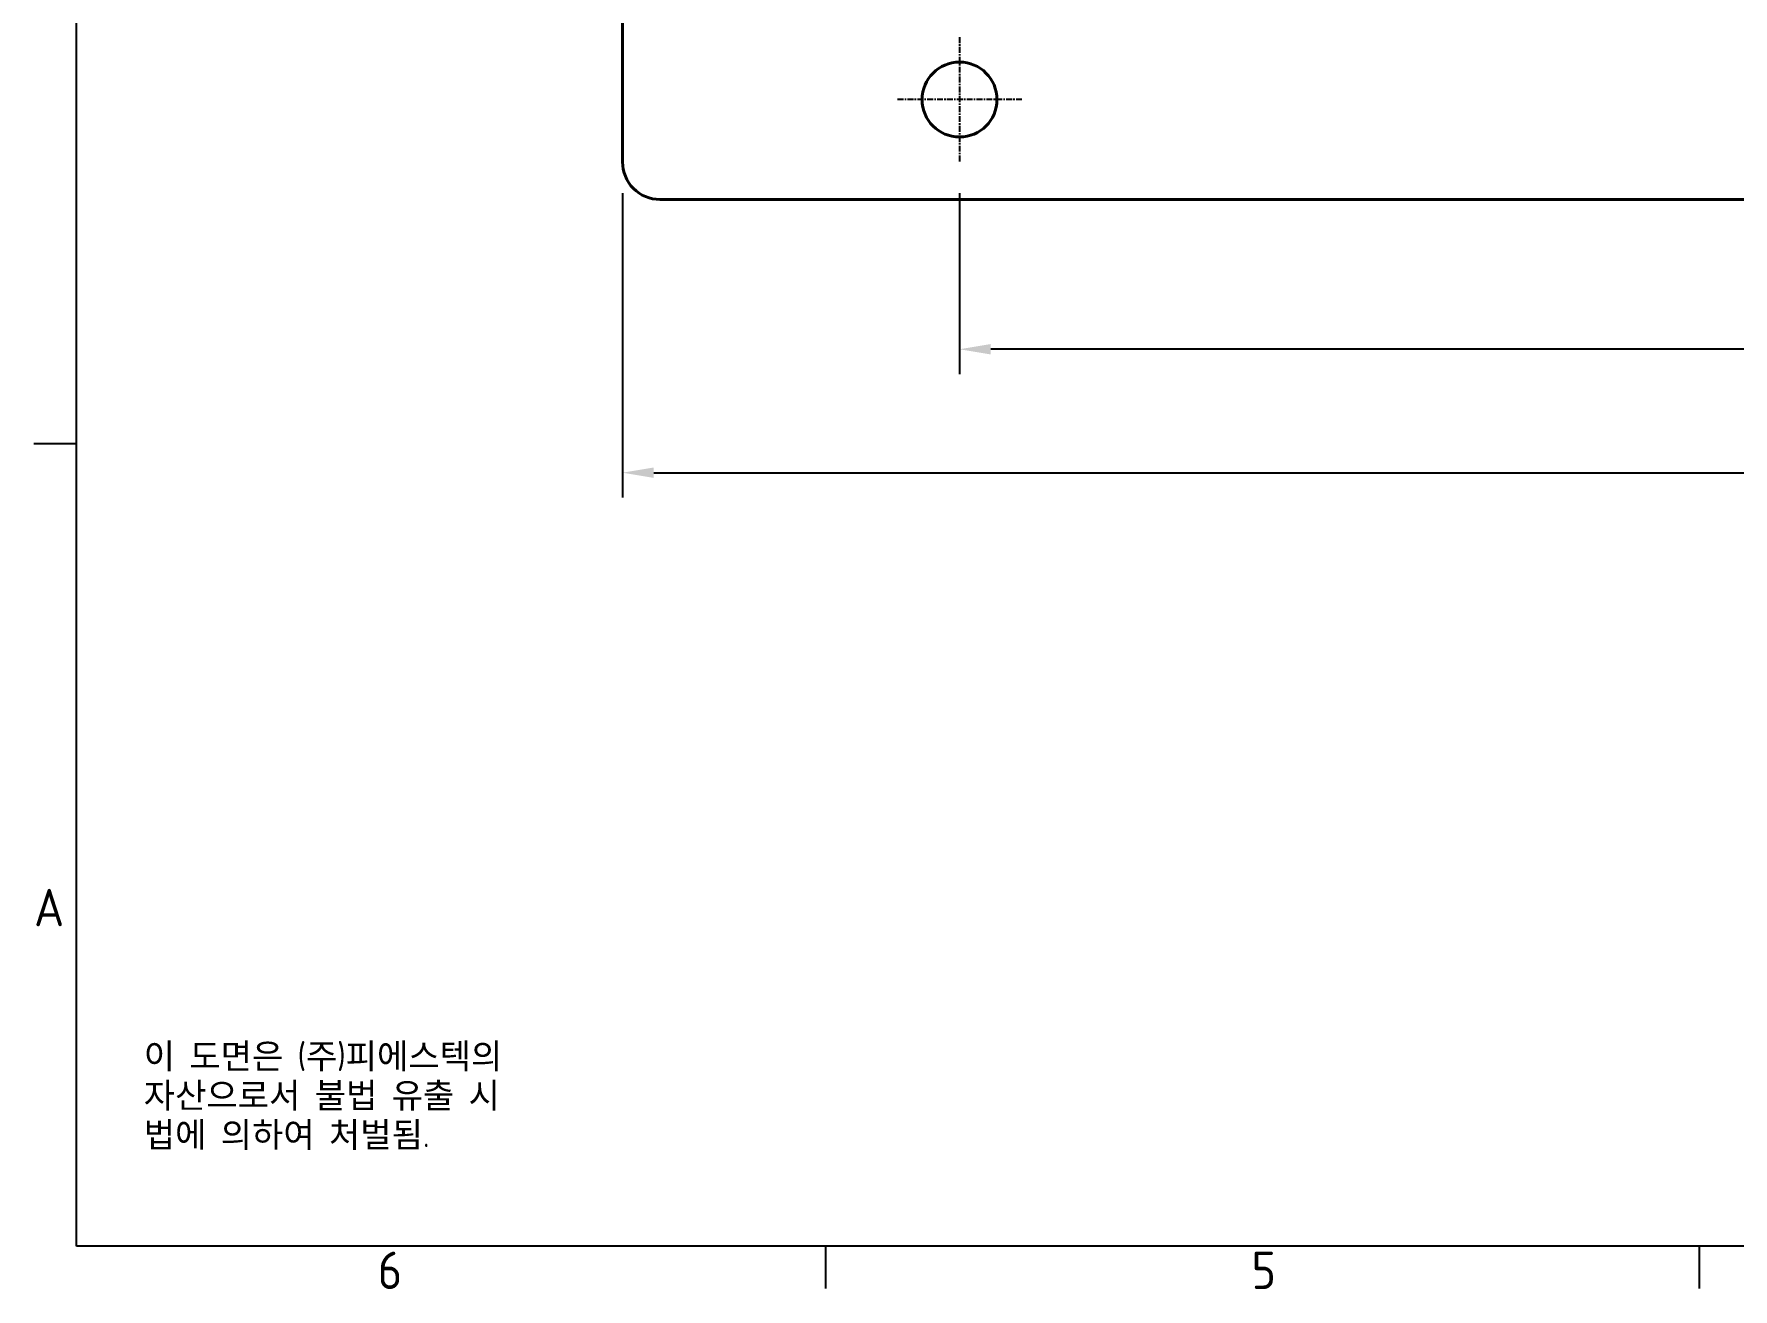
# Model space of a CAD drawing. Header units: millimetres. Extents: x 0 to 420, y 0 to 297.
# Drawn here: x 6.6 to 142.7, y 6.6 to 107.1 of the extents above; entities that cross this region are included whole.
import ezdxf

# ---------------------------------------------------------------- set-up
doc = ezdxf.new("R2010")
doc.units = ezdxf.units.MM
doc.linetypes.add('CHAIN', pattern=[0.7087, 0.4724, -0.0591, 0.1181, -0.0591])
doc.layers.get('0').update_dxf_attribs({"color": 3, "lineweight": 25, "true_color": 0x00ff00})
for name, color, linetype, lineweight, true_color in [('가시적인 것(ISO)', 3, 'Continuous', 40, 0x00ff00), ('기호(ISO)', 5, 'Continuous', 25, 0x0000ff), ('중심 표식(ISO)', 1, 'Continuous', 25, 0xff0000), ('치수(ISO)', 2, 'Continuous', 25, 0xffff00)]:
    doc.layers.add(name, color=color, linetype=linetype, lineweight=lineweight, true_color=true_color)
doc.layers.add('경계(ISO)', color=7, linetype='Continuous', lineweight=25)
doc.styles.add('문자 텍스트_PSTEK_POSCO', font='isocp.shx')
doc.styles.add('치수 텍스트_PSTEK_POSCO', font='isocp.shx')
doc.dimstyles.new('치수_PSTEK_POSCO', dxfattribs={"dimtxt": 3.5, "dimasz": 2.5, "dimexe": 2, "dimexo": 2.5, "dimgap": 1, "dimtad": 1, "dimrnd": 1e-08, "dimdsep": 46, "dimtxsty": '치수 텍스트_PSTEK_POSCO', "dimcen": 0.09, "dimdle": 10, "dimclrd": 7, "dimclre": 7, "dimclrt": 2, "dimadec": 1, "dimazin": 2, "dimtfac": 1, "dimtmove": 0, "dimatfit": 3, "dimfxl": 1, "dimtolj": 1, "dimlwd": -1, "dimlwe": -1, "dimarcsym": 0})

# ---------------------------------------------------------------- blocks, each defined once
blk = doc.blocks.new('경계 Default Border')
at = {"layer": '경계(ISO)'}
for p, q in [((10, 74.25000190734863), (6.599999666213989, 74.25000190734863)), ((70, 10), (70, 6.599999666213989)), ((140, 10), (140, 6.599999666213989))]:
    blk.add_line(p, q, dxfattribs=at)
at = {"layer": '경계(ISO)', "flags": 128}
blk.add_lwpolyline([(10, 10), (10, 287.0000076293945), (410, 287.0000076293945), (410, 10), (10, 10)], dxfattribs=at)
at = {"layer": '경계(ISO)', "color": 2, "true_color": 0xffff00, "char_height": 3.00000011920929, "attachment_point": 7, "style": '문자 텍스트_PSTEK_POSCO'}
for s, insert in [('A', (6.59999988079071, 35.61784856929444)), ('6', (34.14453946055966, 6.57139439638704)), ('5', (104.1445394605597, 6.57139439638704))]:
    blk.add_mtext(s, dxfattribs=dict(at, insert=insert))
blk = doc.blocks.new('*D23')
at = {"layer": 'Defpoints', "color": 0, "transparency": 16777216}
for p in [(53.74918151474994, 96.83768941475451), (247.7491815147499, 96.83768941475455), (247.7491815147499, 71.95225707877789)]:
    blk.add_point(p, dxfattribs=at)
at = {"layer": '치수(ISO)', "color": 7, "transparency": 16777216}
for p, q in [((53.74918151474994, 94.33768941475451), (53.74918151474994, 69.95225707877789)), ((247.7491815147499, 94.33768941475455), (247.7491815147499, 69.95225707877789)), ((56.24918151474994, 71.95225707877789), (245.2491815147499, 71.95225707877789))]:
    blk.add_line(p, q, dxfattribs=at)
for points in [[(56.24918151474994, 72.36892374544456), (56.24918151474994, 71.53559041211122), (53.74918151474994, 71.95225707877789)], [(245.2491815147499, 72.36892374544456), (245.2491815147499, 71.53559041211122), (247.7491815147499, 71.95225707877789)]]:
    blk.add_solid(points, dxfattribs=at)
at = {"layer": '치수(ISO)', "color": 2, "transparency": 16777216, "insert": (147.768066436385, 74.70225707877789), "char_height": 3.5, "attachment_point": 4, "style": '치수 텍스트_PSTEK_POSCO'}
blk.add_mtext('\\A1;194', dxfattribs=at)
blk = doc.blocks.new('*D26')
at = {"layer": 'Defpoints', "color": 0, "transparency": 16777216}
for p in [(80.74918151474995, 96.83768941475452), (220.74918151475, 96.83768941475452), (80.74918151474995, 81.83768941475452)]:
    blk.add_point(p, dxfattribs=at)
at = {"layer": '치수(ISO)', "color": 7, "transparency": 16777216}
for p, q in [((80.74918151474995, 94.33768941475452), (80.74918151474995, 79.83768941475452)), ((220.74918151475, 94.33768941475452), (220.74918151475, 79.83768941475452)), ((218.24918151475, 81.83768941475452), (83.24918151474995, 81.83768941475452))]:
    blk.add_line(p, q, dxfattribs=at)
for points in [[(83.24918151474995, 82.2543560814212), (83.24918151474995, 81.42102274808785), (80.74918151474995, 81.83768941475452)], [(218.24918151475, 82.2543560814212), (218.24918151475, 81.42102274808785), (220.74918151475, 81.83768941475452)]]:
    blk.add_solid(points, dxfattribs=at)
at = {"layer": '치수(ISO)', "color": 2, "transparency": 16777216, "insert": (147.7728035619941, 84.58768941475452), "char_height": 3.5, "attachment_point": 4, "style": '치수 텍스트_PSTEK_POSCO'}
blk.add_mtext('\\A1;140', dxfattribs=at)

msp = doc.modelspace()

# ---------------------------------------------------------------- linework, layer by layer
at = {"layer": '가시적인 것(ISO)'}
for p, q in [((53.7491815147499, 216.8376894147545), (53.74918151474994, 96.83768941475451)), ((56.74918151474994, 93.83768941475452), (244.7491815147499, 93.83768941475454))]:
    msp.add_line(p, q, dxfattribs=at)
msp.add_circle((80.74918151474995, 101.8376894147545), 3, dxfattribs=at)
msp.add_arc((56.74918151474992, 96.83768941475448), 2.999999999999963, 180, 270.0000000000003, dxfattribs=at)
at = {"layer": '중심 표식(ISO)', "linetype": 'CHAIN'}
for p, q in [((80.74918151474995, 106.8376894147545), (80.74918151474995, 96.83768941475452)), ((85.74918151474995, 101.8376894147545), (75.74918151474995, 101.8376894147545))]:
    msp.add_line(p, q, dxfattribs=at)

# ---------------------------------------------------------------- block references
msp.add_blockref('경계 Default Border', (0, 0))

# ---------------------------------------------------------------- texts
at = {"layer": '기호(ISO)', "color": 7, "insert": (15.39462540488438, 26.22827243992431), "char_height": 2.000000029802322, "width": 51.24013826054251, "attachment_point": 1, "line_spacing_factor": 0.9442214369773865, "style": '문자 텍스트_PSTEK_POSCO'}
msp.add_mtext('{이 도면은 (주)피에스텍의\\P자산으로서 불법 유출 시 \\P법에 의하여 처벌됨.}', dxfattribs=at)

# ---------------------------------------------------------------- dimensions: what is measured, and where the dimension line sits
at = {"layer": '치수(ISO)', "color": 7}
for base, p1, p2, picture, middle in [((247.7491815147499, 71.95225707877789), (53.74918151474994, 96.83768941475451), (247.7491815147499, 96.83768941475455), '*D23', (150.7491815147499, 71.95225707877789)), ((80.74918151474995, 81.83768941475452), (220.74918151475, 96.83768941475452), (80.74918151474995, 96.83768941475452), '*D26', (150.74918151475, 81.83768941475452))]:
    dim = msp.add_linear_dim(base=base, p1=p1, p2=p2, angle=180, dimstyle='치수_PSTEK_POSCO', override={"dimdec": 2, "dimtp": 0, "dimtm": -0, "dimtdec": 2, "dimtofl": 0, "dimatfit": 1}, dxfattribs=at)
    dim.commit()
    dim.dimension.update_dxf_attribs({"geometry": picture, "text_midpoint": middle, "dimtype": 160})

doc.saveas('drawing.dxf')
